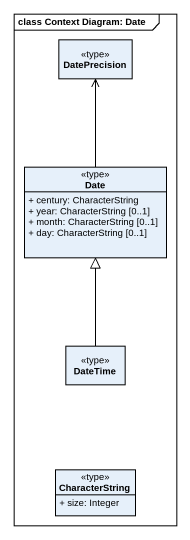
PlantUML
@startuml
mainframe class Context Diagram: Date
hide circle
hide empty members
skinparam classAttributeIconSize 0
class DatePrecision <<type>>
class Date <<type>> {
  + century: CharacterString
  + year: CharacterString [0..1]
  + month: CharacterString [0..1]
  + day: CharacterString [0..1]
}
class DateTime <<type>>
class CharacterString <<type>> {
  + size: Integer
}
Date -up-> DatePrecision
DateTime -up-|> Date
@enduml
